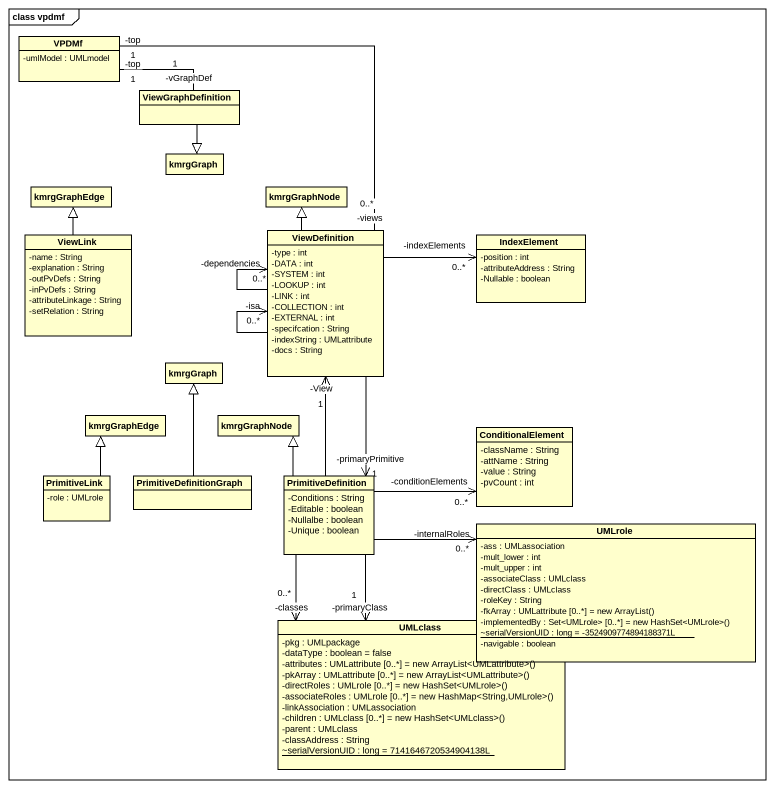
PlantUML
@startuml
mainframe class vpdmf
hide circle
hide empty members
skinparam classAttributeIconSize 0
class VPDMf {
  -umlModel : UMLmodel
}
class ViewGraphDefinition
class kmrgGraph
class kmrgGraphEdge
class kmrgGraphNode
class ViewLink {
  -name : String
  -explanation : String
  -outPvDefs : String
  -inPvDefs : String
  -attributeLinkage : String
  -setRelation : String
}
class ViewDefinition {
  -type : int
  -DATA : int
  -SYSTEM : int
  -LOOKUP : int
  -LINK : int
  -COLLECTION : int
  -EXTERNAL : int
  -specifcation : String
  -indexString : UMLattribute
  -docs : String
}
class IndexElement {
  -position : int
  -attributeAddress : String
  -Nullable : boolean
}
class "kmrgGraph" as kmrgGraph_2
class "kmrgGraphEdge" as kmrgGraphEdge_2
class "kmrgGraphNode" as kmrgGraphNode_2
class ConditionalElement {
  -className : String
  -attName : String
  -value : String
  -pvCount : int
}
class PrimitiveLink {
  -role : UMLrole
}
class PrimitiveDefinitionGraph
class PrimitiveDefinition {
  -Conditions : String
  -Editable : boolean
  -Nullalbe : boolean
  -Unique : boolean
}
class UMLrole {
  -ass : UMLassociation
  -mult_lower : int
  -mult_upper : int
  -associateClass : UMLclass
  -directClass : UMLclass
  -roleKey : String
  {field} -fkArray : UMLattribute [0..*] = new ArrayList()
  {field} -implementedBy : Set<UMLrole> [0..*] = new HashSet<UMLrole>()
  {static} ~serialVersionUID : long = -3524909774894188371L
  -navigable : boolean
}
class UMLclass {
  -pkg : UMLpackage
  -dataType : boolean = false
  {field} -attributes : UMLattribute [0..*] = new ArrayList<UMLattribute>()
  {field} -pkArray : UMLattribute [0..*] = new ArrayList<UMLattribute>()
  {field} -directRoles : UMLrole [0..*] = new HashSet<UMLrole>()
  {field} -associateRoles : UMLrole [0..*] = new HashMap<String,UMLrole>()
  -linkAssociation : UMLassociation
  {field} -children : UMLclass [0..*] = new HashSet<UMLclass>()
  -parent : UMLclass
  -classAddress : String
  {static} ~serialVersionUID : long = 7141646720534904138L
}
VPDMf "-top\n1" -- "-views\n0..*" ViewDefinition
ViewGraphDefinition "-vGraphDef\n1" -left- "-top\n1" VPDMf
ViewGraphDefinition --|> kmrgGraph
ViewLink -up-|> kmrgGraphEdge
ViewDefinition -up-|> kmrgGraphNode
ViewDefinition --> "-dependencies\n0..*" ViewDefinition
ViewDefinition --> "-isa\n0..*" ViewDefinition
ViewDefinition -right-> "-indexElements\n0..*" IndexElement
ViewDefinition --> "-primaryPrimitive\n1" PrimitiveDefinition
PrimitiveLink -up-|> kmrgGraphEdge_2
PrimitiveDefinitionGraph -up-|> kmrgGraph_2
PrimitiveDefinition -up-> "-View\n1" ViewDefinition
PrimitiveDefinition -up-|> kmrgGraphNode_2
PrimitiveDefinition -right-> "-conditionElements\n0..*" ConditionalElement
PrimitiveDefinition -right-> "-internalRoles\n0..*" UMLrole
PrimitiveDefinition --> "-classes\n0..*" UMLclass
UMLclass "-primaryClass\n1" <-up- PrimitiveDefinition
@enduml
